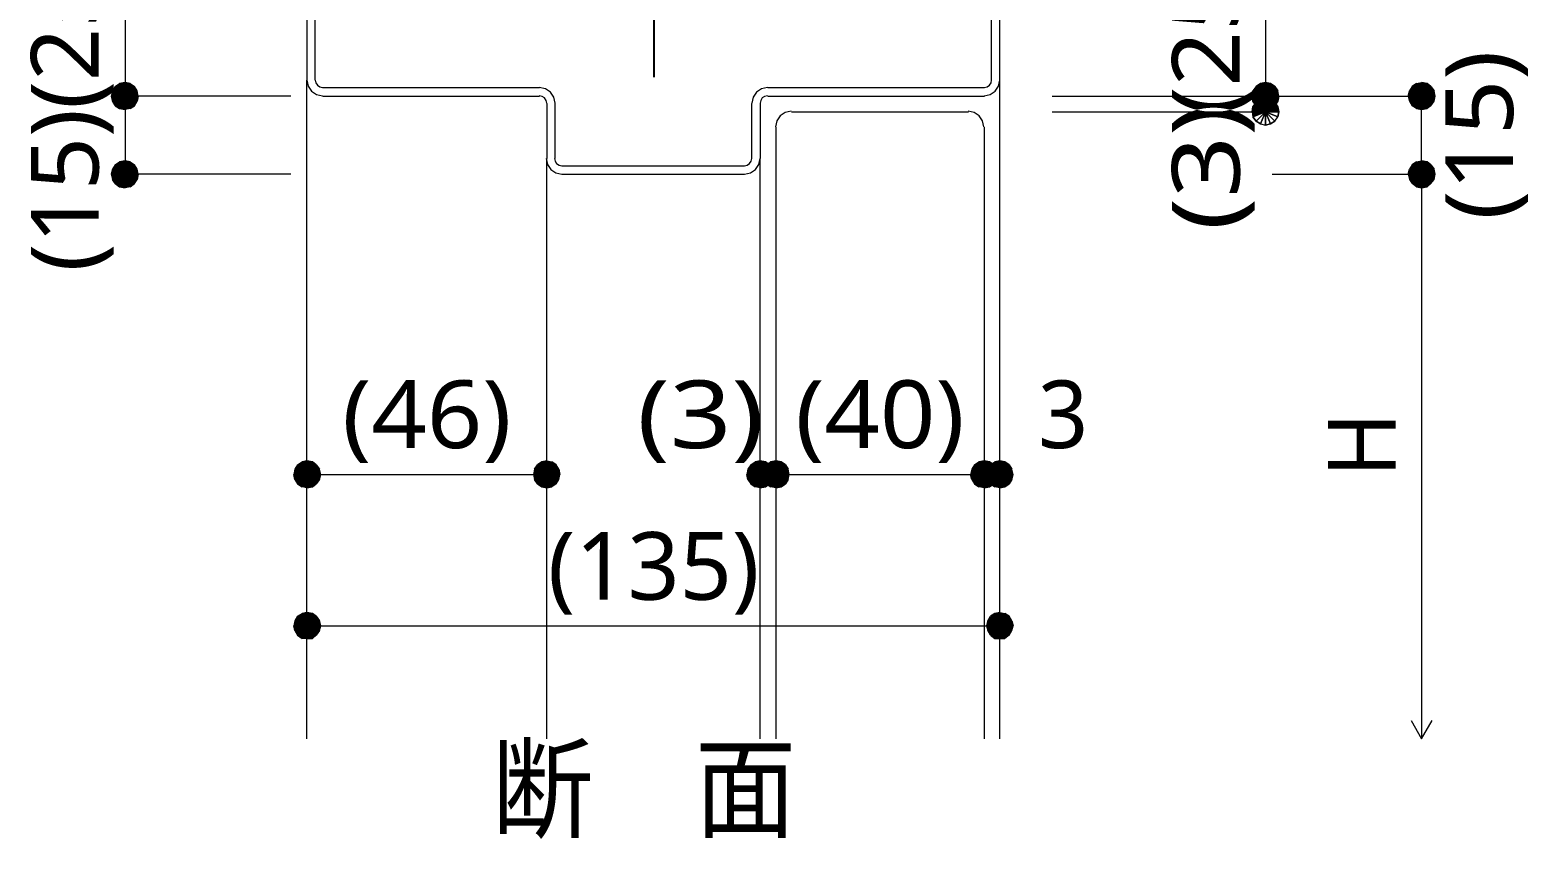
# Model space of a CAD drawing. Header units: millimetres. Extents: x 0 to 420, y 0 to 297.
# Drawn here: x 126.2 to 183.7, y 126.7 to 157.7 of the extents above; entities that cross this region are included whole.
import ezdxf
from ezdxf.enums import TextEntityAlignment as Align

# ---------------------------------------------------------------- set-up
doc = ezdxf.new("R2010")
doc.units = ezdxf.units.MM
doc.styles.add('kst32b', font='NotoSansJP-Variable.ttf')

msp = doc.modelspace()

# ---------------------------------------------------------------- hatches: boundary and pattern name
for points in [[(129.328, 155.384), (129.286, 155.173), (129.815, 155.173), (129.328, 155.384)], [(180.086, 154.982), (180.128, 155.173), (179.599, 155.173), (180.086, 154.982)], [(129.328, 152.379), (129.286, 152.188), (129.815, 152.188), (129.328, 152.379)], [(180.086, 151.977), (180.128, 152.188), (179.599, 152.188), (180.086, 151.977)], [(137.012, 141.139), (136.8, 141.182), (136.8, 140.652), (137.012, 141.139)], [(154.411, 141.139), (154.199, 141.182), (154.199, 140.652), (154.411, 141.139)], [(155.004, 141.139), (154.813, 141.182), (154.813, 140.652), (155.004, 141.139)], [(163.004, 141.139), (162.814, 141.182), (162.814, 140.652), (163.004, 141.139)], [(163.597, 141.139), (163.407, 141.182), (163.407, 140.652), (163.597, 141.139)], [(145.817, 140.187), (146.008, 140.144), (146.008, 140.652), (145.817, 140.187)], [(137.012, 135.318), (136.8, 135.361), (136.8, 134.853), (137.012, 135.318)], [(163.216, 134.366), (163.407, 134.345), (163.407, 134.853), (163.216, 134.366)]]:
    msp.add_hatch(color=7).paths.add_polyline_path(points)
h = msp.add_hatch(color=7)
h.paths.add_polyline_path([(129.815, 155.702), (129.604, 155.66), (129.815, 155.173), (129.815, 155.702)])
h.paths.add_polyline_path([(129.604, 155.66), (129.815, 155.173), (129.434, 155.554), (129.604, 155.66)])
h.paths.add_polyline_path([(129.815, 155.173), (129.434, 155.554), (129.328, 155.384), (129.815, 155.173)])
h = msp.add_hatch(color=7)
h.paths.add_polyline_path([(130.281, 155.384), (130.175, 155.554), (129.815, 155.173), (130.281, 155.384)])
h.paths.add_polyline_path([(130.175, 155.554), (129.815, 155.173), (130.006, 155.66), (130.175, 155.554)])
h.paths.add_polyline_path([(129.815, 155.173), (130.006, 155.66), (129.815, 155.702), (129.815, 155.173)])
h = msp.add_hatch(color=7)
h.paths.add_polyline_path([(130.175, 154.813), (130.281, 154.982), (129.815, 155.173), (130.175, 154.813)])
h.paths.add_polyline_path([(130.281, 154.982), (129.815, 155.173), (130.323, 155.173), (130.281, 154.982)])
h.paths.add_polyline_path([(129.815, 155.173), (130.323, 155.173), (130.281, 155.384), (129.815, 155.173)])
h = msp.add_hatch(color=7)
h.paths.add_polyline_path([(173.249, 155.554), (173.122, 155.384), (173.609, 155.173), (173.249, 155.554)])
h.paths.add_polyline_path([(173.122, 155.384), (173.609, 155.173), (173.101, 155.173), (173.122, 155.384)])
h = msp.add_hatch(color=7)
h.paths.add_polyline_path([(173.122, 155.384), (173.101, 155.173), (173.609, 155.173), (173.122, 155.384)])
h.paths.add_polyline_path([(173.101, 155.173), (173.609, 155.173), (173.122, 154.982), (173.101, 155.173)])
h.paths.add_polyline_path([(173.609, 155.173), (173.122, 154.982), (173.249, 154.813), (173.609, 155.173)])
h = msp.add_hatch(color=7)
h.paths.add_polyline_path([(173.609, 155.702), (173.419, 155.66), (173.609, 155.173), (173.609, 155.702)])
h.paths.add_polyline_path([(173.419, 155.66), (173.609, 155.173), (173.249, 155.554), (173.419, 155.66)])
h.paths.add_polyline_path([(173.609, 155.173), (173.249, 155.554), (173.122, 155.384), (173.609, 155.173)])
h = msp.add_hatch(color=7)
h.paths.add_polyline_path([(173.8, 155.66), (173.609, 155.702), (173.609, 155.173), (173.8, 155.66)])
h.paths.add_polyline_path([(173.609, 155.702), (173.609, 155.173), (173.419, 155.66), (173.609, 155.702)])
h.paths.add_polyline_path([(173.609, 155.173), (173.419, 155.66), (173.249, 155.554), (173.609, 155.173)])
h = msp.add_hatch(color=7)
h.paths.add_polyline_path([(174.075, 155.384), (173.969, 155.554), (173.609, 155.173), (174.075, 155.384)])
h.paths.add_polyline_path([(173.969, 155.554), (173.609, 155.173), (173.8, 155.66), (173.969, 155.554)])
h.paths.add_polyline_path([(173.609, 155.173), (173.8, 155.66), (173.609, 155.702), (173.609, 155.173)])
h = msp.add_hatch(color=7)
h.paths.add_polyline_path([(174.117, 155.173), (174.075, 155.384), (173.609, 155.173), (174.117, 155.173)])
h.paths.add_polyline_path([(174.075, 155.384), (173.609, 155.173), (173.969, 155.554), (174.075, 155.384)])
h.paths.add_polyline_path([(173.609, 155.173), (173.969, 155.554), (173.8, 155.66), (173.609, 155.173)])
h = msp.add_hatch(color=7)
h.paths.add_polyline_path([(173.969, 154.813), (174.075, 154.982), (173.609, 155.173), (173.969, 154.813)])
h.paths.add_polyline_path([(174.075, 154.982), (173.609, 155.173), (174.117, 155.173), (174.075, 154.982)])
h.paths.add_polyline_path([(173.609, 155.173), (174.117, 155.173), (174.075, 155.384), (173.609, 155.173)])
h = msp.add_hatch(color=7)
h.paths.add_polyline_path([(179.239, 155.554), (179.134, 155.384), (179.599, 155.173), (179.239, 155.554)])
h.paths.add_polyline_path([(179.134, 155.384), (179.599, 155.173), (179.091, 155.173), (179.134, 155.384)])
h.paths.add_polyline_path([(179.599, 155.173), (179.091, 155.173), (179.134, 154.982), (179.599, 155.173)])
h = msp.add_hatch(color=7)
h.paths.add_polyline_path([(179.811, 155.66), (179.599, 155.702), (179.599, 155.173), (179.811, 155.66)])
h.paths.add_polyline_path([(179.599, 155.702), (179.599, 155.173), (179.409, 155.66), (179.599, 155.702)])
h.paths.add_polyline_path([(179.599, 155.173), (179.409, 155.66), (179.239, 155.554), (179.599, 155.173)])
h = msp.add_hatch(color=7)
h.paths.add_polyline_path([(180.128, 155.173), (180.086, 155.384), (179.599, 155.173), (180.128, 155.173)])
h.paths.add_polyline_path([(180.086, 155.384), (179.599, 155.173), (179.959, 155.554), (180.086, 155.384)])
h.paths.add_polyline_path([(179.599, 155.173), (179.959, 155.554), (179.811, 155.66), (179.599, 155.173)])
h = msp.add_hatch(color=7)
h.paths.add_polyline_path([(129.286, 155.173), (129.328, 154.982), (129.815, 155.173), (129.286, 155.173)])
h.paths.add_polyline_path([(129.328, 154.982), (129.815, 155.173), (129.434, 154.813), (129.328, 154.982)])
h.paths.add_polyline_path([(129.815, 155.173), (129.434, 154.813), (129.604, 154.707), (129.815, 155.173)])
h = msp.add_hatch(color=7)
h.paths.add_polyline_path([(129.604, 154.707), (129.815, 154.665), (129.815, 155.173), (129.604, 154.707)])
h.paths.add_polyline_path([(129.815, 154.665), (129.815, 155.173), (130.006, 154.707), (129.815, 154.665)])
h.paths.add_polyline_path([(129.815, 155.173), (130.006, 154.707), (130.175, 154.813), (129.815, 155.173)])
h = msp.add_hatch(color=7)
h.paths.add_polyline_path([(173.101, 155.173), (173.122, 154.982), (173.609, 155.173), (173.101, 155.173)])
h.paths.add_polyline_path([(173.122, 154.982), (173.609, 155.173), (173.249, 154.813), (173.122, 154.982)])
h.paths.add_polyline_path([(173.609, 155.173), (173.249, 154.813), (173.419, 154.707), (173.609, 155.173)])
h = msp.add_hatch(color=7)
h.paths.add_polyline_path([(173.419, 155.046), (173.249, 154.94), (173.609, 154.58), (173.419, 155.046)])
h.paths.add_polyline_path([(173.249, 154.94), (173.609, 154.58), (173.122, 154.771), (173.249, 154.94)])
h.paths.add_polyline_path([(173.609, 154.58), (173.122, 154.771), (173.101, 154.58), (173.609, 154.58)])
h = msp.add_hatch(color=7)
h.paths.add_polyline_path([(173.249, 154.94), (173.122, 154.771), (173.609, 154.58), (173.249, 154.94)])
h.paths.add_polyline_path([(173.122, 154.771), (173.609, 154.58), (173.101, 154.58), (173.122, 154.771)])
h.paths.add_polyline_path([(173.609, 154.58), (173.101, 154.58), (173.122, 154.39), (173.609, 154.58)])
h = msp.add_hatch(color=7)
h.paths.add_polyline_path([(173.249, 154.813), (173.419, 154.707), (173.609, 155.173), (173.249, 154.813)])
h.paths.add_polyline_path([(173.419, 154.707), (173.609, 155.173), (173.609, 154.665), (173.419, 154.707)])
h.paths.add_polyline_path([(173.609, 155.173), (173.609, 154.665), (173.8, 154.707), (173.609, 155.173)])
h = msp.add_hatch(color=7)
h.paths.add_polyline_path([(173.8, 155.046), (173.609, 155.088), (173.609, 154.58), (173.8, 155.046)])
h.paths.add_polyline_path([(173.609, 155.088), (173.609, 154.58), (173.419, 155.046), (173.609, 155.088)])
h.paths.add_polyline_path([(173.609, 154.58), (173.419, 155.046), (173.249, 154.94), (173.609, 154.58)])
h = msp.add_hatch(color=7)
h.paths.add_polyline_path([(173.419, 154.707), (173.609, 154.665), (173.609, 155.173), (173.419, 154.707)])
h.paths.add_polyline_path([(173.609, 154.665), (173.609, 155.173), (173.8, 154.707), (173.609, 154.665)])
h.paths.add_polyline_path([(173.609, 155.173), (173.8, 154.707), (173.969, 154.813), (173.609, 155.173)])
h = msp.add_hatch(color=7)
h.paths.add_polyline_path([(173.969, 154.94), (173.8, 155.046), (173.609, 154.58), (173.969, 154.94)])
h.paths.add_polyline_path([(173.8, 155.046), (173.609, 154.58), (173.609, 155.088), (173.8, 155.046)])
h.paths.add_polyline_path([(173.609, 154.58), (173.609, 155.088), (173.419, 155.046), (173.609, 154.58)])
h = msp.add_hatch(color=7)
h.paths.add_polyline_path([(173.8, 154.707), (173.969, 154.813), (173.609, 155.173), (173.8, 154.707)])
h.paths.add_polyline_path([(173.969, 154.813), (173.609, 155.173), (174.075, 154.982), (173.969, 154.813)])
h.paths.add_polyline_path([(173.609, 155.173), (174.075, 154.982), (174.117, 155.173), (173.609, 155.173)])
h = msp.add_hatch(color=7)
h.paths.add_polyline_path([(174.117, 154.58), (174.075, 154.771), (173.609, 154.58), (174.117, 154.58)])
h.paths.add_polyline_path([(174.075, 154.771), (173.609, 154.58), (173.969, 154.94), (174.075, 154.771)])
h.paths.add_polyline_path([(173.609, 154.58), (173.969, 154.94), (173.8, 155.046), (173.609, 154.58)])
h = msp.add_hatch(color=7)
h.paths.add_polyline_path([(174.075, 154.39), (174.117, 154.58), (173.609, 154.58), (174.075, 154.39)])
h.paths.add_polyline_path([(174.117, 154.58), (173.609, 154.58), (174.075, 154.771), (174.117, 154.58)])
h.paths.add_polyline_path([(173.609, 154.58), (174.075, 154.771), (173.969, 154.94), (173.609, 154.58)])
h = msp.add_hatch(color=7)
h.paths.add_polyline_path([(179.134, 154.982), (179.239, 154.813), (179.599, 155.173), (179.134, 154.982)])
h.paths.add_polyline_path([(179.239, 154.813), (179.599, 155.173), (179.409, 154.707), (179.239, 154.813)])
h.paths.add_polyline_path([(179.599, 155.173), (179.409, 154.707), (179.599, 154.665), (179.599, 155.173)])
h = msp.add_hatch(color=7)
h.paths.add_polyline_path([(179.599, 154.665), (179.811, 154.707), (179.599, 155.173), (179.599, 154.665)])
h.paths.add_polyline_path([(179.811, 154.707), (179.599, 155.173), (179.959, 154.813), (179.811, 154.707)])
h.paths.add_polyline_path([(179.599, 155.173), (179.959, 154.813), (180.086, 154.982), (179.599, 155.173)])
h = msp.add_hatch(color=7)
h.paths.add_polyline_path([(173.101, 154.58), (173.122, 154.39), (173.609, 154.58), (173.101, 154.58)])
h.paths.add_polyline_path([(173.122, 154.39), (173.609, 154.58), (173.249, 154.22), (173.122, 154.39)])
h.paths.add_polyline_path([(173.609, 154.58), (173.249, 154.22), (173.419, 154.114), (173.609, 154.58)])
h = msp.add_hatch(color=7)
h.paths.add_polyline_path([(173.122, 154.39), (173.249, 154.22), (173.609, 154.58), (173.122, 154.39)])
h.paths.add_polyline_path([(173.249, 154.22), (173.609, 154.58), (173.419, 154.114), (173.249, 154.22)])
h.paths.add_polyline_path([(173.609, 154.58), (173.419, 154.114), (173.609, 154.072), (173.609, 154.58)])
h = msp.add_hatch(color=7)
h.paths.add_polyline_path([(173.419, 154.114), (173.609, 154.072), (173.609, 154.58), (173.419, 154.114)])
h.paths.add_polyline_path([(173.609, 154.072), (173.609, 154.58), (173.8, 154.114), (173.609, 154.072)])
h.paths.add_polyline_path([(173.609, 154.58), (173.8, 154.114), (173.969, 154.22), (173.609, 154.58)])
h = msp.add_hatch(color=7)
h.paths.add_polyline_path([(173.609, 154.072), (173.8, 154.114), (173.609, 154.58), (173.609, 154.072)])
h.paths.add_polyline_path([(173.8, 154.114), (173.609, 154.58), (173.969, 154.22), (173.8, 154.114)])
h.paths.add_polyline_path([(173.609, 154.58), (173.969, 154.22), (174.075, 154.39), (173.609, 154.58)])
h = msp.add_hatch(color=7)
h.paths.add_polyline_path([(173.969, 154.22), (174.075, 154.39), (173.609, 154.58), (173.969, 154.22)])
h.paths.add_polyline_path([(174.075, 154.39), (173.609, 154.58), (174.117, 154.58), (174.075, 154.39)])
h = msp.add_hatch(color=7)
h.paths.add_polyline_path([(129.815, 152.696), (129.604, 152.654), (129.815, 152.188), (129.815, 152.696)])
h.paths.add_polyline_path([(129.604, 152.654), (129.815, 152.188), (129.434, 152.548), (129.604, 152.654)])
h.paths.add_polyline_path([(129.815, 152.188), (129.434, 152.548), (129.328, 152.379), (129.815, 152.188)])
h = msp.add_hatch(color=7)
h.paths.add_polyline_path([(130.281, 152.379), (130.175, 152.548), (129.815, 152.188), (130.281, 152.379)])
h.paths.add_polyline_path([(130.175, 152.548), (129.815, 152.188), (130.006, 152.654), (130.175, 152.548)])
h.paths.add_polyline_path([(129.815, 152.188), (130.006, 152.654), (129.815, 152.696), (129.815, 152.188)])
h = msp.add_hatch(color=7)
h.paths.add_polyline_path([(179.239, 152.548), (179.134, 152.379), (179.599, 152.188), (179.239, 152.548)])
h.paths.add_polyline_path([(179.134, 152.379), (179.599, 152.188), (179.091, 152.188), (179.134, 152.379)])
h.paths.add_polyline_path([(179.599, 152.188), (179.091, 152.188), (179.134, 151.977), (179.599, 152.188)])
h = msp.add_hatch(color=7)
h.paths.add_polyline_path([(179.811, 152.654), (179.599, 152.696), (179.599, 152.188), (179.811, 152.654)])
h.paths.add_polyline_path([(179.599, 152.696), (179.599, 152.188), (179.409, 152.654), (179.599, 152.696)])
h.paths.add_polyline_path([(179.599, 152.188), (179.409, 152.654), (179.239, 152.548), (179.599, 152.188)])
h = msp.add_hatch(color=7)
h.paths.add_polyline_path([(180.128, 152.188), (180.086, 152.379), (179.599, 152.188), (180.128, 152.188)])
h.paths.add_polyline_path([(180.086, 152.379), (179.599, 152.188), (179.959, 152.548), (180.086, 152.379)])
h.paths.add_polyline_path([(179.599, 152.188), (179.959, 152.548), (179.811, 152.654), (179.599, 152.188)])
h = msp.add_hatch(color=7)
h.paths.add_polyline_path([(129.286, 152.188), (129.328, 151.977), (129.815, 152.188), (129.286, 152.188)])
h.paths.add_polyline_path([(129.328, 151.977), (129.815, 152.188), (129.434, 151.829), (129.328, 151.977)])
h.paths.add_polyline_path([(129.815, 152.188), (129.434, 151.829), (129.604, 151.701), (129.815, 152.188)])
h = msp.add_hatch(color=7)
h.paths.add_polyline_path([(129.604, 151.701), (129.815, 151.659), (129.815, 152.188), (129.604, 151.701)])
h.paths.add_polyline_path([(129.815, 151.659), (129.815, 152.188), (130.006, 151.701), (129.815, 151.659)])
h.paths.add_polyline_path([(129.815, 152.188), (130.006, 151.701), (130.175, 151.829), (129.815, 152.188)])
h = msp.add_hatch(color=7)
h.paths.add_polyline_path([(130.175, 151.829), (130.281, 151.977), (129.815, 152.188), (130.175, 151.829)])
h.paths.add_polyline_path([(130.281, 151.977), (129.815, 152.188), (130.323, 152.188), (130.281, 151.977)])
h.paths.add_polyline_path([(129.815, 152.188), (130.323, 152.188), (130.281, 152.379), (129.815, 152.188)])
h = msp.add_hatch(color=7)
h.paths.add_polyline_path([(179.134, 151.977), (179.239, 151.829), (179.599, 152.188), (179.134, 151.977)])
h.paths.add_polyline_path([(179.239, 151.829), (179.599, 152.188), (179.409, 151.701), (179.239, 151.829)])
h.paths.add_polyline_path([(179.599, 152.188), (179.409, 151.701), (179.599, 151.659), (179.599, 152.188)])
h = msp.add_hatch(color=7)
h.paths.add_polyline_path([(179.599, 151.659), (179.811, 151.701), (179.599, 152.188), (179.599, 151.659)])
h.paths.add_polyline_path([(179.811, 151.701), (179.599, 152.188), (179.959, 151.829), (179.811, 151.701)])
h.paths.add_polyline_path([(179.599, 152.188), (179.959, 151.829), (180.086, 151.977), (179.599, 152.188)])
h = msp.add_hatch(color=7)
h.paths.add_polyline_path([(136.8, 141.182), (136.61, 141.139), (136.8, 140.652), (136.8, 141.182)])
h.paths.add_polyline_path([(136.61, 141.139), (136.8, 140.652), (136.44, 141.033), (136.61, 141.139)])
h.paths.add_polyline_path([(136.8, 140.652), (136.44, 141.033), (136.335, 140.864), (136.8, 140.652)])
h = msp.add_hatch(color=7)
h.paths.add_polyline_path([(137.329, 140.652), (137.287, 140.864), (136.8, 140.652), (137.329, 140.652)])
h.paths.add_polyline_path([(137.287, 140.864), (136.8, 140.652), (137.16, 141.033), (137.287, 140.864)])
h.paths.add_polyline_path([(136.8, 140.652), (137.16, 141.033), (137.012, 141.139), (136.8, 140.652)])
h = msp.add_hatch(color=7)
h.paths.add_polyline_path([(145.817, 141.139), (145.648, 141.033), (146.008, 140.652), (145.817, 141.139)])
h.paths.add_polyline_path([(145.648, 141.033), (146.008, 140.652), (145.542, 140.864), (145.648, 141.033)])
h.paths.add_polyline_path([(146.008, 140.652), (145.542, 140.864), (145.5, 140.652), (146.008, 140.652)])
h = msp.add_hatch(color=7)
h.paths.add_polyline_path([(146.368, 141.033), (146.198, 141.139), (146.008, 140.652), (146.368, 141.033)])
h.paths.add_polyline_path([(146.198, 141.139), (146.008, 140.652), (146.008, 141.182), (146.198, 141.139)])
h.paths.add_polyline_path([(146.008, 140.652), (146.008, 141.182), (145.817, 141.139), (146.008, 140.652)])
h = msp.add_hatch(color=7)
h.paths.add_polyline_path([(146.473, 140.462), (146.516, 140.652), (146.008, 140.652), (146.473, 140.462)])
h.paths.add_polyline_path([(146.516, 140.652), (146.008, 140.652), (146.473, 140.864), (146.516, 140.652)])
h.paths.add_polyline_path([(146.008, 140.652), (146.473, 140.864), (146.368, 141.033), (146.008, 140.652)])
h = msp.add_hatch(color=7)
h.paths.add_polyline_path([(154.199, 141.182), (154.009, 141.139), (154.199, 140.652), (154.199, 141.182)])
h.paths.add_polyline_path([(154.009, 141.139), (154.199, 140.652), (153.839, 141.033), (154.009, 141.139)])
h.paths.add_polyline_path([(154.199, 140.652), (153.839, 141.033), (153.734, 140.864), (154.199, 140.652)])
h = msp.add_hatch(color=7)
h.paths.add_polyline_path([(154.728, 140.652), (154.686, 140.864), (154.199, 140.652), (154.728, 140.652)])
h.paths.add_polyline_path([(154.686, 140.864), (154.199, 140.652), (154.559, 141.033), (154.686, 140.864)])
h.paths.add_polyline_path([(154.199, 140.652), (154.559, 141.033), (154.411, 141.139), (154.199, 140.652)])
h = msp.add_hatch(color=7)
h.paths.add_polyline_path([(154.813, 141.182), (154.601, 141.139), (154.813, 140.652), (154.813, 141.182)])
h.paths.add_polyline_path([(154.601, 141.139), (154.813, 140.652), (154.453, 141.033), (154.601, 141.139)])
h.paths.add_polyline_path([(154.813, 140.652), (154.453, 141.033), (154.326, 140.864), (154.813, 140.652)])
h = msp.add_hatch(color=7)
h.paths.add_polyline_path([(155.321, 140.652), (155.279, 140.864), (154.813, 140.652), (155.321, 140.652)])
h.paths.add_polyline_path([(155.279, 140.864), (154.813, 140.652), (155.173, 141.033), (155.279, 140.864)])
h.paths.add_polyline_path([(154.813, 140.652), (155.173, 141.033), (155.004, 141.139), (154.813, 140.652)])
h = msp.add_hatch(color=7)
h.paths.add_polyline_path([(162.814, 141.182), (162.602, 141.139), (162.814, 140.652), (162.814, 141.182)])
h.paths.add_polyline_path([(162.602, 141.139), (162.814, 140.652), (162.433, 141.033), (162.602, 141.139)])
h.paths.add_polyline_path([(162.814, 140.652), (162.433, 141.033), (162.327, 140.864), (162.814, 140.652)])
h = msp.add_hatch(color=7)
h.paths.add_polyline_path([(163.322, 140.652), (163.28, 140.864), (162.814, 140.652), (163.322, 140.652)])
h.paths.add_polyline_path([(163.28, 140.864), (162.814, 140.652), (163.174, 141.033), (163.28, 140.864)])
h.paths.add_polyline_path([(162.814, 140.652), (163.174, 141.033), (163.004, 141.139), (162.814, 140.652)])
h = msp.add_hatch(color=7)
h.paths.add_polyline_path([(163.407, 141.182), (163.216, 141.139), (163.407, 140.652), (163.407, 141.182)])
h.paths.add_polyline_path([(163.216, 141.139), (163.407, 140.652), (163.047, 141.033), (163.216, 141.139)])
h.paths.add_polyline_path([(163.407, 140.652), (163.047, 141.033), (162.941, 140.864), (163.407, 140.652)])
h = msp.add_hatch(color=7)
h.paths.add_polyline_path([(163.915, 140.652), (163.872, 140.864), (163.407, 140.652), (163.915, 140.652)])
h.paths.add_polyline_path([(163.872, 140.864), (163.407, 140.652), (163.767, 141.033), (163.872, 140.864)])
h.paths.add_polyline_path([(163.407, 140.652), (163.767, 141.033), (163.597, 141.139), (163.407, 140.652)])
h = msp.add_hatch(color=7)
h.paths.add_polyline_path([(136.335, 140.864), (136.292, 140.652), (136.8, 140.652), (136.335, 140.864)])
h.paths.add_polyline_path([(136.292, 140.652), (136.8, 140.652), (136.335, 140.462), (136.292, 140.652)])
h.paths.add_polyline_path([(136.8, 140.652), (136.335, 140.462), (136.44, 140.293), (136.8, 140.652)])
h = msp.add_hatch(color=7)
h.paths.add_polyline_path([(136.44, 140.293), (136.61, 140.187), (136.8, 140.652), (136.44, 140.293)])
h.paths.add_polyline_path([(136.61, 140.187), (136.8, 140.652), (136.8, 140.144), (136.61, 140.187)])
h.paths.add_polyline_path([(136.8, 140.652), (136.8, 140.144), (137.012, 140.187), (136.8, 140.652)])
h = msp.add_hatch(color=7)
h.paths.add_polyline_path([(137.012, 140.187), (137.16, 140.293), (136.8, 140.652), (137.012, 140.187)])
h.paths.add_polyline_path([(137.16, 140.293), (136.8, 140.652), (137.287, 140.462), (137.16, 140.293)])
h.paths.add_polyline_path([(136.8, 140.652), (137.287, 140.462), (137.329, 140.652), (136.8, 140.652)])
h = msp.add_hatch(color=7)
h.paths.add_polyline_path([(145.5, 140.652), (145.542, 140.462), (146.008, 140.652), (145.5, 140.652)])
h.paths.add_polyline_path([(145.542, 140.462), (146.008, 140.652), (145.648, 140.293), (145.542, 140.462)])
h.paths.add_polyline_path([(146.008, 140.652), (145.648, 140.293), (145.817, 140.187), (146.008, 140.652)])
h = msp.add_hatch(color=7)
h.paths.add_polyline_path([(146.008, 140.144), (146.198, 140.187), (146.008, 140.652), (146.008, 140.144)])
h.paths.add_polyline_path([(146.198, 140.187), (146.008, 140.652), (146.368, 140.293), (146.198, 140.187)])
h.paths.add_polyline_path([(146.008, 140.652), (146.368, 140.293), (146.473, 140.462), (146.008, 140.652)])
h = msp.add_hatch(color=7)
h.paths.add_polyline_path([(153.734, 140.864), (153.691, 140.652), (154.199, 140.652), (153.734, 140.864)])
h.paths.add_polyline_path([(153.691, 140.652), (154.199, 140.652), (153.734, 140.462), (153.691, 140.652)])
h.paths.add_polyline_path([(154.199, 140.652), (153.734, 140.462), (153.839, 140.293), (154.199, 140.652)])
h = msp.add_hatch(color=7)
h.paths.add_polyline_path([(153.839, 140.293), (154.009, 140.187), (154.199, 140.652), (153.839, 140.293)])
h.paths.add_polyline_path([(154.009, 140.187), (154.199, 140.652), (154.199, 140.144), (154.009, 140.187)])
h.paths.add_polyline_path([(154.199, 140.652), (154.199, 140.144), (154.411, 140.187), (154.199, 140.652)])
h = msp.add_hatch(color=7)
h.paths.add_polyline_path([(154.411, 140.187), (154.559, 140.293), (154.199, 140.652), (154.411, 140.187)])
h.paths.add_polyline_path([(154.559, 140.293), (154.199, 140.652), (154.686, 140.462), (154.559, 140.293)])
h.paths.add_polyline_path([(154.199, 140.652), (154.686, 140.462), (154.728, 140.652), (154.199, 140.652)])
h = msp.add_hatch(color=7)
h.paths.add_polyline_path([(154.326, 140.864), (154.284, 140.652), (154.813, 140.652), (154.326, 140.864)])
h.paths.add_polyline_path([(154.284, 140.652), (154.813, 140.652), (154.326, 140.462), (154.284, 140.652)])
h.paths.add_polyline_path([(154.813, 140.652), (154.326, 140.462), (154.453, 140.293), (154.813, 140.652)])
h = msp.add_hatch(color=7)
h.paths.add_polyline_path([(154.453, 140.293), (154.601, 140.187), (154.813, 140.652), (154.453, 140.293)])
h.paths.add_polyline_path([(154.601, 140.187), (154.813, 140.652), (154.813, 140.144), (154.601, 140.187)])
h.paths.add_polyline_path([(154.813, 140.652), (154.813, 140.144), (155.004, 140.187), (154.813, 140.652)])
h = msp.add_hatch(color=7)
h.paths.add_polyline_path([(155.004, 140.187), (155.173, 140.293), (154.813, 140.652), (155.004, 140.187)])
h.paths.add_polyline_path([(155.173, 140.293), (154.813, 140.652), (155.279, 140.462), (155.173, 140.293)])
h.paths.add_polyline_path([(154.813, 140.652), (155.279, 140.462), (155.321, 140.652), (154.813, 140.652)])
h = msp.add_hatch(color=7)
h.paths.add_polyline_path([(162.327, 140.864), (162.285, 140.652), (162.814, 140.652), (162.327, 140.864)])
h.paths.add_polyline_path([(162.285, 140.652), (162.814, 140.652), (162.327, 140.462), (162.285, 140.652)])
h.paths.add_polyline_path([(162.814, 140.652), (162.327, 140.462), (162.433, 140.293), (162.814, 140.652)])
h = msp.add_hatch(color=7)
h.paths.add_polyline_path([(162.433, 140.293), (162.602, 140.187), (162.814, 140.652), (162.433, 140.293)])
h.paths.add_polyline_path([(162.602, 140.187), (162.814, 140.652), (162.814, 140.144), (162.602, 140.187)])
h.paths.add_polyline_path([(162.814, 140.652), (162.814, 140.144), (163.004, 140.187), (162.814, 140.652)])
h = msp.add_hatch(color=7)
h.paths.add_polyline_path([(163.004, 140.187), (163.174, 140.293), (162.814, 140.652), (163.004, 140.187)])
h.paths.add_polyline_path([(163.174, 140.293), (162.814, 140.652), (163.28, 140.462), (163.174, 140.293)])
h.paths.add_polyline_path([(162.814, 140.652), (163.28, 140.462), (163.322, 140.652), (162.814, 140.652)])
h = msp.add_hatch(color=7)
h.paths.add_polyline_path([(162.941, 140.864), (162.899, 140.652), (163.407, 140.652), (162.941, 140.864)])
h.paths.add_polyline_path([(162.899, 140.652), (163.407, 140.652), (162.941, 140.462), (162.899, 140.652)])
h.paths.add_polyline_path([(163.407, 140.652), (162.941, 140.462), (163.047, 140.293), (163.407, 140.652)])
h = msp.add_hatch(color=7)
h.paths.add_polyline_path([(163.047, 140.293), (163.216, 140.187), (163.407, 140.652), (163.047, 140.293)])
h.paths.add_polyline_path([(163.216, 140.187), (163.407, 140.652), (163.407, 140.144), (163.216, 140.187)])
h.paths.add_polyline_path([(163.407, 140.652), (163.407, 140.144), (163.597, 140.187), (163.407, 140.652)])
h = msp.add_hatch(color=7)
h.paths.add_polyline_path([(163.597, 140.187), (163.767, 140.293), (163.407, 140.652), (163.597, 140.187)])
h.paths.add_polyline_path([(163.767, 140.293), (163.407, 140.652), (163.872, 140.462), (163.767, 140.293)])
h.paths.add_polyline_path([(163.407, 140.652), (163.872, 140.462), (163.915, 140.652), (163.407, 140.652)])
h = msp.add_hatch(color=7)
h.paths.add_polyline_path([(136.8, 135.361), (136.61, 135.318), (136.8, 134.853), (136.8, 135.361)])
h.paths.add_polyline_path([(136.61, 135.318), (136.8, 134.853), (136.44, 135.213), (136.61, 135.318)])
h.paths.add_polyline_path([(136.8, 134.853), (136.44, 135.213), (136.335, 135.043), (136.8, 134.853)])
h = msp.add_hatch(color=7)
h.paths.add_polyline_path([(137.329, 134.853), (137.287, 135.043), (136.8, 134.853), (137.329, 134.853)])
h.paths.add_polyline_path([(137.287, 135.043), (136.8, 134.853), (137.16, 135.213), (137.287, 135.043)])
h.paths.add_polyline_path([(136.8, 134.853), (137.16, 135.213), (137.012, 135.318), (136.8, 134.853)])
h = msp.add_hatch(color=7)
h.paths.add_polyline_path([(163.216, 135.318), (163.047, 135.213), (163.407, 134.853), (163.216, 135.318)])
h.paths.add_polyline_path([(163.047, 135.213), (163.407, 134.853), (162.941, 135.043), (163.047, 135.213)])
h.paths.add_polyline_path([(163.407, 134.853), (162.941, 135.043), (162.899, 134.853), (163.407, 134.853)])
h = msp.add_hatch(color=7)
h.paths.add_polyline_path([(163.767, 135.213), (163.597, 135.318), (163.407, 134.853), (163.767, 135.213)])
h.paths.add_polyline_path([(163.597, 135.318), (163.407, 134.853), (163.407, 135.361), (163.597, 135.318)])
h.paths.add_polyline_path([(163.407, 134.853), (163.407, 135.361), (163.216, 135.318), (163.407, 134.853)])
h = msp.add_hatch(color=7)
h.paths.add_polyline_path([(163.872, 134.662), (163.915, 134.853), (163.407, 134.853), (163.872, 134.662)])
h.paths.add_polyline_path([(163.915, 134.853), (163.407, 134.853), (163.872, 135.043), (163.915, 134.853)])
h.paths.add_polyline_path([(163.407, 134.853), (163.872, 135.043), (163.767, 135.213), (163.407, 134.853)])
h = msp.add_hatch(color=7)
h.paths.add_polyline_path([(136.335, 135.043), (136.292, 134.853), (136.8, 134.853), (136.335, 135.043)])
h.paths.add_polyline_path([(136.292, 134.853), (136.8, 134.853), (136.335, 134.662), (136.292, 134.853)])
h.paths.add_polyline_path([(136.8, 134.853), (136.335, 134.662), (136.44, 134.493), (136.8, 134.853)])
h = msp.add_hatch(color=7)
h.paths.add_polyline_path([(136.44, 134.493), (136.61, 134.366), (136.8, 134.853), (136.44, 134.493)])
h.paths.add_polyline_path([(136.61, 134.366), (136.8, 134.853), (136.8, 134.345), (136.61, 134.366)])
h.paths.add_polyline_path([(136.8, 134.853), (136.8, 134.345), (137.012, 134.366), (136.8, 134.853)])
h = msp.add_hatch(color=7)
h.paths.add_polyline_path([(137.012, 134.366), (137.16, 134.493), (136.8, 134.853), (137.012, 134.366)])
h.paths.add_polyline_path([(137.16, 134.493), (136.8, 134.853), (137.287, 134.662), (137.16, 134.493)])
h.paths.add_polyline_path([(136.8, 134.853), (137.287, 134.662), (137.329, 134.853), (136.8, 134.853)])
h = msp.add_hatch(color=7)
h.paths.add_polyline_path([(162.899, 134.853), (162.941, 134.662), (163.407, 134.853), (162.899, 134.853)])
h.paths.add_polyline_path([(162.941, 134.662), (163.407, 134.853), (163.047, 134.493), (162.941, 134.662)])
h.paths.add_polyline_path([(163.407, 134.853), (163.047, 134.493), (163.216, 134.366), (163.407, 134.853)])
h = msp.add_hatch(color=7)
h.paths.add_polyline_path([(163.407, 134.345), (163.597, 134.366), (163.407, 134.853), (163.407, 134.345)])
h.paths.add_polyline_path([(163.597, 134.366), (163.407, 134.853), (163.767, 134.493), (163.597, 134.366)])
h.paths.add_polyline_path([(163.407, 134.853), (163.767, 134.493), (163.872, 134.662), (163.407, 134.853)])

# ---------------------------------------------------------------- linework, layer by layer
at = {"lineweight": 13}
for points in [[(129.815, 160.189), (129.815, 155.173), (129.815, 152.188)], [(173.609, 160.189), (173.609, 155.173), (173.609, 154.58)], [(136.8, 159.575), (136.8, 155.787)], [(137.118, 155.787), (137.118, 159.575)], [(163.089, 155.787), (163.089, 159.575)], [(163.407, 155.787), (163.407, 159.575)], [(136.8, 155.797), (136.848, 155.562), (136.977, 155.371), (137.169, 155.241), (137.403, 155.194)], [(136.8, 130.514), (136.8, 155.787)], [(137.118, 155.797), (137.14, 155.686), (137.201, 155.595), (137.292, 155.534), (137.403, 155.512)], [(137.414, 155.511), (145.733, 155.511)], [(146.325, 154.908), (146.278, 155.143), (146.148, 155.335), (145.957, 155.464), (145.722, 155.511)], [(154.485, 155.511), (154.25, 155.464), (154.058, 155.335), (153.929, 155.143), (153.882, 154.908)], [(154.496, 155.511), (162.814, 155.511)], [(162.803, 155.194), (163.038, 155.241), (163.23, 155.371), (163.359, 155.562), (163.407, 155.797)], [(162.803, 155.512), (162.915, 155.534), (163.005, 155.595), (163.067, 155.686), (163.089, 155.797)], [(163.407, 130.514), (163.407, 155.787)], [(136.186, 155.173), (129.773, 155.173)], [(137.414, 155.173), (145.733, 155.173)], [(146.008, 154.908), (145.985, 155.019), (145.924, 155.11), (145.833, 155.172), (145.722, 155.194)], [(146.008, 154.898), (146.008, 152.781)], [(146.325, 152.781), (146.325, 154.898)], [(153.882, 152.781), (153.882, 154.898)], [(154.485, 155.194), (154.374, 155.172), (154.283, 155.11), (154.222, 155.019), (154.199, 154.908)], [(154.199, 154.898), (154.199, 152.781)], [(154.496, 155.173), (162.814, 155.173)], [(165.418, 155.173), (173.651, 155.173)], [(173.609, 155.173), (179.642, 155.173)], [(179.599, 152.188), (179.599, 155.173)], [(155.395, 154.601), (155.16, 154.554), (154.969, 154.425), (154.839, 154.233), (154.792, 153.998)], [(155.406, 154.58), (162.2, 154.58)], [(162.793, 153.998), (162.745, 154.233), (162.616, 154.425), (162.424, 154.554), (162.19, 154.601)], [(165.418, 154.58), (173.651, 154.58)], [(154.813, 130.514), (154.813, 153.987)], [(162.814, 130.514), (162.814, 153.987)], [(145.987, 152.792), (146.034, 152.557), (146.163, 152.365), (146.355, 152.236), (146.59, 152.188)], [(146.008, 130.514), (146.008, 152.781)], [(146.304, 152.792), (146.326, 152.68), (146.388, 152.59), (146.479, 152.528), (146.59, 152.506)], [(146.6, 152.506), (153.607, 152.506)], [(153.596, 152.506), (153.707, 152.528), (153.798, 152.59), (153.859, 152.68), (153.882, 152.792)], [(153.596, 152.188), (153.831, 152.236), (154.022, 152.365), (154.152, 152.557), (154.199, 152.792)], [(154.199, 130.514), (154.199, 152.781)], [(136.186, 152.188), (129.773, 152.188)], [(146.6, 152.188), (153.607, 152.188)], [(173.863, 152.188), (179.642, 152.188)], [(179.599, 152.188), (179.599, 130.514)], [(136.8, 140.652), (136.8, 140.631)], [(136.8, 140.652), (146.008, 140.652)], [(146.008, 140.652), (146.008, 140.631)], [(154.199, 140.652), (154.813, 140.652), (162.814, 140.652), (163.407, 140.652)], [(136.8, 134.853), (163.407, 134.853)], [(179.197, 131.212), (179.599, 130.514), (180.001, 131.212)]]:
    msp.add_lwpolyline(points, dxfattribs=at)
at = {"lineweight": 25}
msp.add_lwpolyline([(150.114, 158.708), (150.114, 155.914)], dxfattribs=at)
at = {"lineweight": 0}
for points in [[(129.328, 155.384), (129.286, 155.173), (129.815, 155.173)], [(129.815, 155.173), (129.434, 155.554), (129.328, 155.384)], [(129.604, 155.66), (129.815, 155.173), (129.434, 155.554)], [(129.815, 155.702), (129.604, 155.66), (129.815, 155.173)], [(129.815, 155.173), (130.006, 155.66), (129.815, 155.702)], [(130.175, 155.554), (129.815, 155.173), (130.006, 155.66)], [(130.281, 155.384), (130.175, 155.554), (129.815, 155.173)], [(129.815, 155.173), (130.323, 155.173), (130.281, 155.384)], [(173.122, 155.384), (173.101, 155.173), (173.609, 155.173)], [(173.122, 155.384), (173.609, 155.173), (173.101, 155.173)], [(173.609, 155.173), (173.249, 155.554), (173.122, 155.384)], [(173.249, 155.554), (173.122, 155.384), (173.609, 155.173)], [(173.419, 155.66), (173.609, 155.173), (173.249, 155.554)], [(173.609, 155.173), (173.419, 155.66), (173.249, 155.554)], [(173.609, 155.702), (173.419, 155.66), (173.609, 155.173)], [(173.609, 155.702), (173.609, 155.173), (173.419, 155.66)], [(173.609, 155.173), (173.8, 155.66), (173.609, 155.702)], [(173.8, 155.66), (173.609, 155.702), (173.609, 155.173)], [(173.969, 155.554), (173.609, 155.173), (173.8, 155.66)], [(173.609, 155.173), (173.969, 155.554), (173.8, 155.66)], [(174.075, 155.384), (173.969, 155.554), (173.609, 155.173)], [(174.075, 155.384), (173.609, 155.173), (173.969, 155.554)], [(173.609, 155.173), (174.117, 155.173), (174.075, 155.384)], [(174.117, 155.173), (174.075, 155.384), (173.609, 155.173)], [(179.134, 155.384), (179.599, 155.173), (179.091, 155.173)], [(179.239, 155.554), (179.134, 155.384), (179.599, 155.173)], [(179.599, 155.173), (179.409, 155.66), (179.239, 155.554)], [(179.599, 155.702), (179.599, 155.173), (179.409, 155.66)], [(179.811, 155.66), (179.599, 155.702), (179.599, 155.173)], [(179.599, 155.173), (179.959, 155.554), (179.811, 155.66)], [(180.086, 155.384), (179.599, 155.173), (179.959, 155.554)], [(180.128, 155.173), (180.086, 155.384), (179.599, 155.173)], [(129.286, 155.173), (129.328, 154.982), (129.815, 155.173)], [(129.328, 154.982), (129.815, 155.173), (129.434, 154.813)], [(129.815, 155.173), (129.434, 154.813), (129.604, 154.707)], [(129.604, 154.707), (129.815, 154.665), (129.815, 155.173)], [(129.815, 154.665), (129.815, 155.173), (130.006, 154.707)], [(129.815, 155.173), (130.006, 154.707), (130.175, 154.813)], [(130.175, 154.813), (130.281, 154.982), (129.815, 155.173)], [(130.281, 154.982), (129.815, 155.173), (130.323, 155.173)], [(173.101, 155.173), (173.122, 154.982), (173.609, 155.173)], [(173.101, 155.173), (173.609, 155.173), (173.122, 154.982)], [(173.122, 154.771), (173.609, 154.58), (173.101, 154.58)], [(173.609, 154.58), (173.122, 154.771), (173.101, 154.58)], [(173.122, 154.982), (173.609, 155.173), (173.249, 154.813)], [(173.609, 155.173), (173.122, 154.982), (173.249, 154.813)], [(173.249, 154.94), (173.122, 154.771), (173.609, 154.58)], [(173.249, 154.94), (173.609, 154.58), (173.122, 154.771)], [(173.609, 155.173), (173.249, 154.813), (173.419, 154.707)], [(173.249, 154.813), (173.419, 154.707), (173.609, 155.173)], [(173.609, 154.58), (173.419, 155.046), (173.249, 154.94)], [(173.419, 155.046), (173.249, 154.94), (173.609, 154.58)], [(173.419, 154.707), (173.609, 154.665), (173.609, 155.173)], [(173.419, 154.707), (173.609, 155.173), (173.609, 154.665)], [(173.609, 155.088), (173.609, 154.58), (173.419, 155.046)], [(173.609, 154.58), (173.609, 155.088), (173.419, 155.046)], [(173.609, 154.665), (173.609, 155.173), (173.8, 154.707)], [(173.609, 155.173), (173.8, 154.707), (173.969, 154.813)], [(173.969, 154.813), (174.075, 154.982), (173.609, 155.173)], [(174.075, 154.982), (173.609, 155.173), (174.117, 155.173)], [(173.609, 155.173), (173.609, 154.665), (173.8, 154.707)], [(173.8, 154.707), (173.969, 154.813), (173.609, 155.173)], [(173.969, 154.813), (173.609, 155.173), (174.075, 154.982)], [(173.609, 155.173), (174.075, 154.982), (174.117, 155.173)], [(173.8, 155.046), (173.609, 155.088), (173.609, 154.58)], [(173.8, 155.046), (173.609, 154.58), (173.609, 155.088)], [(173.609, 154.58), (173.969, 154.94), (173.8, 155.046)], [(173.969, 154.94), (173.8, 155.046), (173.609, 154.58)], [(174.075, 154.771), (173.609, 154.58), (173.969, 154.94)], [(173.609, 154.58), (174.075, 154.771), (173.969, 154.94)], [(174.117, 154.58), (174.075, 154.771), (173.609, 154.58)], [(174.117, 154.58), (173.609, 154.58), (174.075, 154.771)], [(179.599, 155.173), (179.091, 155.173), (179.134, 154.982)], [(179.134, 154.982), (179.239, 154.813), (179.599, 155.173)], [(179.239, 154.813), (179.599, 155.173), (179.409, 154.707)], [(179.599, 155.173), (179.409, 154.707), (179.599, 154.665)], [(179.599, 154.665), (179.811, 154.707), (179.599, 155.173)], [(179.811, 154.707), (179.599, 155.173), (179.959, 154.813)], [(179.599, 155.173), (179.959, 154.813), (180.086, 154.982)], [(180.086, 154.982), (180.128, 155.173), (179.599, 155.173)], [(173.609, 154.58), (173.101, 154.58), (173.122, 154.39)], [(173.101, 154.58), (173.122, 154.39), (173.609, 154.58)], [(173.122, 154.39), (173.249, 154.22), (173.609, 154.58)], [(173.122, 154.39), (173.609, 154.58), (173.249, 154.22)], [(173.249, 154.22), (173.609, 154.58), (173.419, 154.114)], [(173.609, 154.58), (173.249, 154.22), (173.419, 154.114)], [(173.609, 154.58), (173.419, 154.114), (173.609, 154.072)], [(173.419, 154.114), (173.609, 154.072), (173.609, 154.58)], [(173.609, 154.072), (173.8, 154.114), (173.609, 154.58)], [(173.8, 154.114), (173.609, 154.58), (173.969, 154.22)], [(173.609, 154.58), (173.969, 154.22), (174.075, 154.39)], [(174.075, 154.39), (174.117, 154.58), (173.609, 154.58)], [(173.609, 154.072), (173.609, 154.58), (173.8, 154.114)], [(173.609, 154.58), (173.8, 154.114), (173.969, 154.22)], [(173.969, 154.22), (174.075, 154.39), (173.609, 154.58)], [(174.075, 154.39), (173.609, 154.58), (174.117, 154.58)], [(129.815, 152.188), (129.434, 152.548), (129.328, 152.379)], [(129.604, 152.654), (129.815, 152.188), (129.434, 152.548)], [(129.815, 152.696), (129.604, 152.654), (129.815, 152.188)], [(129.815, 152.188), (130.006, 152.654), (129.815, 152.696)], [(130.175, 152.548), (129.815, 152.188), (130.006, 152.654)], [(130.281, 152.379), (130.175, 152.548), (129.815, 152.188)], [(179.239, 152.548), (179.134, 152.379), (179.599, 152.188)], [(179.599, 152.188), (179.409, 152.654), (179.239, 152.548)], [(179.599, 152.696), (179.599, 152.188), (179.409, 152.654)], [(179.811, 152.654), (179.599, 152.696), (179.599, 152.188)], [(179.599, 152.188), (179.959, 152.548), (179.811, 152.654)], [(180.086, 152.379), (179.599, 152.188), (179.959, 152.548)], [(129.328, 152.379), (129.286, 152.188), (129.815, 152.188)], [(129.286, 152.188), (129.328, 151.977), (129.815, 152.188)], [(129.328, 151.977), (129.815, 152.188), (129.434, 151.829)], [(129.815, 152.188), (129.434, 151.829), (129.604, 151.701)], [(129.604, 151.701), (129.815, 151.659), (129.815, 152.188)], [(129.815, 152.188), (130.323, 152.188), (130.281, 152.379)], [(129.815, 151.659), (129.815, 152.188), (130.006, 151.701)], [(129.815, 152.188), (130.006, 151.701), (130.175, 151.829)], [(130.175, 151.829), (130.281, 151.977), (129.815, 152.188)], [(130.281, 151.977), (129.815, 152.188), (130.323, 152.188)], [(179.134, 152.379), (179.599, 152.188), (179.091, 152.188)], [(179.599, 152.188), (179.091, 152.188), (179.134, 151.977)], [(179.134, 151.977), (179.239, 151.829), (179.599, 152.188)], [(179.239, 151.829), (179.599, 152.188), (179.409, 151.701)], [(179.599, 152.188), (179.409, 151.701), (179.599, 151.659)], [(180.128, 152.188), (180.086, 152.379), (179.599, 152.188)], [(179.599, 151.659), (179.811, 151.701), (179.599, 152.188)], [(179.811, 151.701), (179.599, 152.188), (179.959, 151.829)], [(179.599, 152.188), (179.959, 151.829), (180.086, 151.977)], [(180.086, 151.977), (180.128, 152.188), (179.599, 152.188)], [(136.8, 140.652), (136.44, 141.033), (136.335, 140.864)], [(136.61, 141.139), (136.8, 140.652), (136.44, 141.033)], [(136.8, 141.182), (136.61, 141.139), (136.8, 140.652)], [(137.012, 141.139), (136.8, 141.182), (136.8, 140.652)], [(136.8, 140.652), (137.16, 141.033), (137.012, 141.139)], [(137.287, 140.864), (136.8, 140.652), (137.16, 141.033)], [(145.648, 141.033), (146.008, 140.652), (145.542, 140.864)], [(145.817, 141.139), (145.648, 141.033), (146.008, 140.652)], [(146.008, 140.652), (146.008, 141.182), (145.817, 141.139)], [(146.198, 141.139), (146.008, 140.652), (146.008, 141.182)], [(146.368, 141.033), (146.198, 141.139), (146.008, 140.652)], [(146.008, 140.652), (146.473, 140.864), (146.368, 141.033)], [(154.199, 140.652), (153.839, 141.033), (153.734, 140.864)], [(154.009, 141.139), (154.199, 140.652), (153.839, 141.033)], [(154.199, 141.182), (154.009, 141.139), (154.199, 140.652)], [(154.411, 141.139), (154.199, 141.182), (154.199, 140.652)], [(154.199, 140.652), (154.559, 141.033), (154.411, 141.139)], [(154.686, 140.864), (154.199, 140.652), (154.559, 141.033)], [(154.813, 140.652), (154.453, 141.033), (154.326, 140.864)], [(154.601, 141.139), (154.813, 140.652), (154.453, 141.033)], [(154.813, 141.182), (154.601, 141.139), (154.813, 140.652)], [(155.004, 141.139), (154.813, 141.182), (154.813, 140.652)], [(154.813, 140.652), (155.173, 141.033), (155.004, 141.139)], [(155.279, 140.864), (154.813, 140.652), (155.173, 141.033)], [(162.814, 140.652), (162.433, 141.033), (162.327, 140.864)], [(162.602, 141.139), (162.814, 140.652), (162.433, 141.033)], [(162.814, 141.182), (162.602, 141.139), (162.814, 140.652)], [(163.004, 141.139), (162.814, 141.182), (162.814, 140.652)], [(162.814, 140.652), (163.174, 141.033), (163.004, 141.139)], [(163.28, 140.864), (162.814, 140.652), (163.174, 141.033)], [(163.407, 140.652), (163.047, 141.033), (162.941, 140.864)], [(163.216, 141.139), (163.407, 140.652), (163.047, 141.033)], [(163.407, 141.182), (163.216, 141.139), (163.407, 140.652)], [(163.597, 141.139), (163.407, 141.182), (163.407, 140.652)], [(163.407, 140.652), (163.767, 141.033), (163.597, 141.139)], [(163.872, 140.864), (163.407, 140.652), (163.767, 141.033)], [(136.335, 140.864), (136.292, 140.652), (136.8, 140.652)], [(136.292, 140.652), (136.8, 140.652), (136.335, 140.462)], [(136.8, 140.652), (136.335, 140.462), (136.44, 140.293)], [(136.44, 140.293), (136.61, 140.187), (136.8, 140.652)], [(136.61, 140.187), (136.8, 140.652), (136.8, 140.144)], [(137.329, 140.652), (137.287, 140.864), (136.8, 140.652)], [(136.8, 140.652), (136.8, 140.144), (137.012, 140.187)], [(137.012, 140.187), (137.16, 140.293), (136.8, 140.652)], [(137.16, 140.293), (136.8, 140.652), (137.287, 140.462)], [(136.8, 140.652), (137.287, 140.462), (137.329, 140.652)], [(146.008, 140.652), (145.542, 140.864), (145.5, 140.652)], [(145.5, 140.652), (145.542, 140.462), (146.008, 140.652)], [(145.542, 140.462), (146.008, 140.652), (145.648, 140.293)], [(146.008, 140.652), (145.648, 140.293), (145.817, 140.187)], [(145.817, 140.187), (146.008, 140.144), (146.008, 140.652)], [(146.516, 140.652), (146.008, 140.652), (146.473, 140.864)], [(146.008, 140.144), (146.198, 140.187), (146.008, 140.652)], [(146.198, 140.187), (146.008, 140.652), (146.368, 140.293)], [(146.008, 140.652), (146.368, 140.293), (146.473, 140.462)], [(146.473, 140.462), (146.516, 140.652), (146.008, 140.652)], [(153.734, 140.864), (153.691, 140.652), (154.199, 140.652)], [(153.691, 140.652), (154.199, 140.652), (153.734, 140.462)], [(154.199, 140.652), (153.734, 140.462), (153.839, 140.293)], [(153.839, 140.293), (154.009, 140.187), (154.199, 140.652)], [(154.009, 140.187), (154.199, 140.652), (154.199, 140.144)], [(154.728, 140.652), (154.686, 140.864), (154.199, 140.652)], [(154.199, 140.652), (154.199, 140.144), (154.411, 140.187)], [(154.411, 140.187), (154.559, 140.293), (154.199, 140.652)], [(154.559, 140.293), (154.199, 140.652), (154.686, 140.462)], [(154.199, 140.652), (154.686, 140.462), (154.728, 140.652)], [(154.326, 140.864), (154.284, 140.652), (154.813, 140.652)], [(154.284, 140.652), (154.813, 140.652), (154.326, 140.462)], [(154.813, 140.652), (154.326, 140.462), (154.453, 140.293)], [(154.453, 140.293), (154.601, 140.187), (154.813, 140.652)], [(154.601, 140.187), (154.813, 140.652), (154.813, 140.144)], [(155.321, 140.652), (155.279, 140.864), (154.813, 140.652)], [(154.813, 140.652), (154.813, 140.144), (155.004, 140.187)], [(155.004, 140.187), (155.173, 140.293), (154.813, 140.652)], [(155.173, 140.293), (154.813, 140.652), (155.279, 140.462)], [(154.813, 140.652), (155.279, 140.462), (155.321, 140.652)], [(162.327, 140.864), (162.285, 140.652), (162.814, 140.652)], [(162.285, 140.652), (162.814, 140.652), (162.327, 140.462)], [(162.814, 140.652), (162.327, 140.462), (162.433, 140.293)], [(162.433, 140.293), (162.602, 140.187), (162.814, 140.652)], [(162.602, 140.187), (162.814, 140.652), (162.814, 140.144)], [(163.322, 140.652), (163.28, 140.864), (162.814, 140.652)], [(162.814, 140.652), (162.814, 140.144), (163.004, 140.187)], [(163.004, 140.187), (163.174, 140.293), (162.814, 140.652)], [(163.174, 140.293), (162.814, 140.652), (163.28, 140.462)], [(162.814, 140.652), (163.28, 140.462), (163.322, 140.652)], [(162.941, 140.864), (162.899, 140.652), (163.407, 140.652)], [(162.899, 140.652), (163.407, 140.652), (162.941, 140.462)], [(163.407, 140.652), (162.941, 140.462), (163.047, 140.293)], [(163.047, 140.293), (163.216, 140.187), (163.407, 140.652)], [(163.216, 140.187), (163.407, 140.652), (163.407, 140.144)], [(163.915, 140.652), (163.872, 140.864), (163.407, 140.652)], [(163.407, 140.652), (163.407, 140.144), (163.597, 140.187)], [(163.597, 140.187), (163.767, 140.293), (163.407, 140.652)], [(163.767, 140.293), (163.407, 140.652), (163.872, 140.462)], [(163.407, 140.652), (163.872, 140.462), (163.915, 140.652)], [(136.8, 134.853), (136.44, 135.213), (136.335, 135.043)], [(136.61, 135.318), (136.8, 134.853), (136.44, 135.213)], [(136.8, 135.361), (136.61, 135.318), (136.8, 134.853)], [(137.012, 135.318), (136.8, 135.361), (136.8, 134.853)], [(136.8, 134.853), (137.16, 135.213), (137.012, 135.318)], [(137.287, 135.043), (136.8, 134.853), (137.16, 135.213)], [(163.047, 135.213), (163.407, 134.853), (162.941, 135.043)], [(163.216, 135.318), (163.047, 135.213), (163.407, 134.853)], [(163.407, 134.853), (163.407, 135.361), (163.216, 135.318)], [(163.597, 135.318), (163.407, 134.853), (163.407, 135.361)], [(163.767, 135.213), (163.597, 135.318), (163.407, 134.853)], [(163.407, 134.853), (163.872, 135.043), (163.767, 135.213)], [(136.335, 135.043), (136.292, 134.853), (136.8, 134.853)], [(136.292, 134.853), (136.8, 134.853), (136.335, 134.662)], [(136.8, 134.853), (136.335, 134.662), (136.44, 134.493)], [(136.44, 134.493), (136.61, 134.366), (136.8, 134.853)], [(136.61, 134.366), (136.8, 134.853), (136.8, 134.345)], [(137.329, 134.853), (137.287, 135.043), (136.8, 134.853)], [(136.8, 134.853), (136.8, 134.345), (137.012, 134.366)], [(137.012, 134.366), (137.16, 134.493), (136.8, 134.853)], [(137.16, 134.493), (136.8, 134.853), (137.287, 134.662)], [(136.8, 134.853), (137.287, 134.662), (137.329, 134.853)], [(163.407, 134.853), (162.941, 135.043), (162.899, 134.853)], [(162.899, 134.853), (162.941, 134.662), (163.407, 134.853)], [(162.941, 134.662), (163.407, 134.853), (163.047, 134.493)], [(163.407, 134.853), (163.047, 134.493), (163.216, 134.366)], [(163.216, 134.366), (163.407, 134.345), (163.407, 134.853)], [(163.915, 134.853), (163.407, 134.853), (163.872, 135.043)], [(163.407, 134.345), (163.597, 134.366), (163.407, 134.853)], [(163.597, 134.366), (163.407, 134.853), (163.767, 134.493)], [(163.407, 134.853), (163.767, 134.493), (163.872, 134.662)], [(163.872, 134.662), (163.915, 134.853), (163.407, 134.853)]]:
    msp.add_lwpolyline(points, close=True, dxfattribs=at)

# ---------------------------------------------------------------- texts
at = {"style": 'kst32b'}
for s, height, p, p2 in [('(15)(25)', 2.5989, (128.799, 148.442), (128.799, 160.929)), ('(25)', 2.5989, (172.614, 154.432), (172.614, 160.929)), ('(15)', 2.5989, (183.113, 150.431), (183.113, 156.929)), ('(3)', 2.5989, (172.614, 150.029), (172.614, 154.902)), ('(46)', 2.5989, (138.155, 141.668), (144.652, 141.668)), ('(3)', 2.5989, (149.479, 141.668), (154.352, 141.668)), ('(40)', 2.5989, (155.554, 141.668), (162.051, 141.668)), ('(135)', 2.5989, (146.05, 135.848), (154.172, 135.848)), ('断\u3000面', 3.1187, (143.891, 127.042), (155.586, 127.042))]:
    msp.add_text(s, height=height, dxfattribs=at).set_placement(p, p2, align=Align.FIT)
msp.add_text('3', height=2.599, dxfattribs=at).set_placement((164.867, 141.668))
msp.add_text('H', height=2.599, rotation=90, dxfattribs=at).set_placement((178.604, 140.547))

doc.saveas('drawing.dxf')
